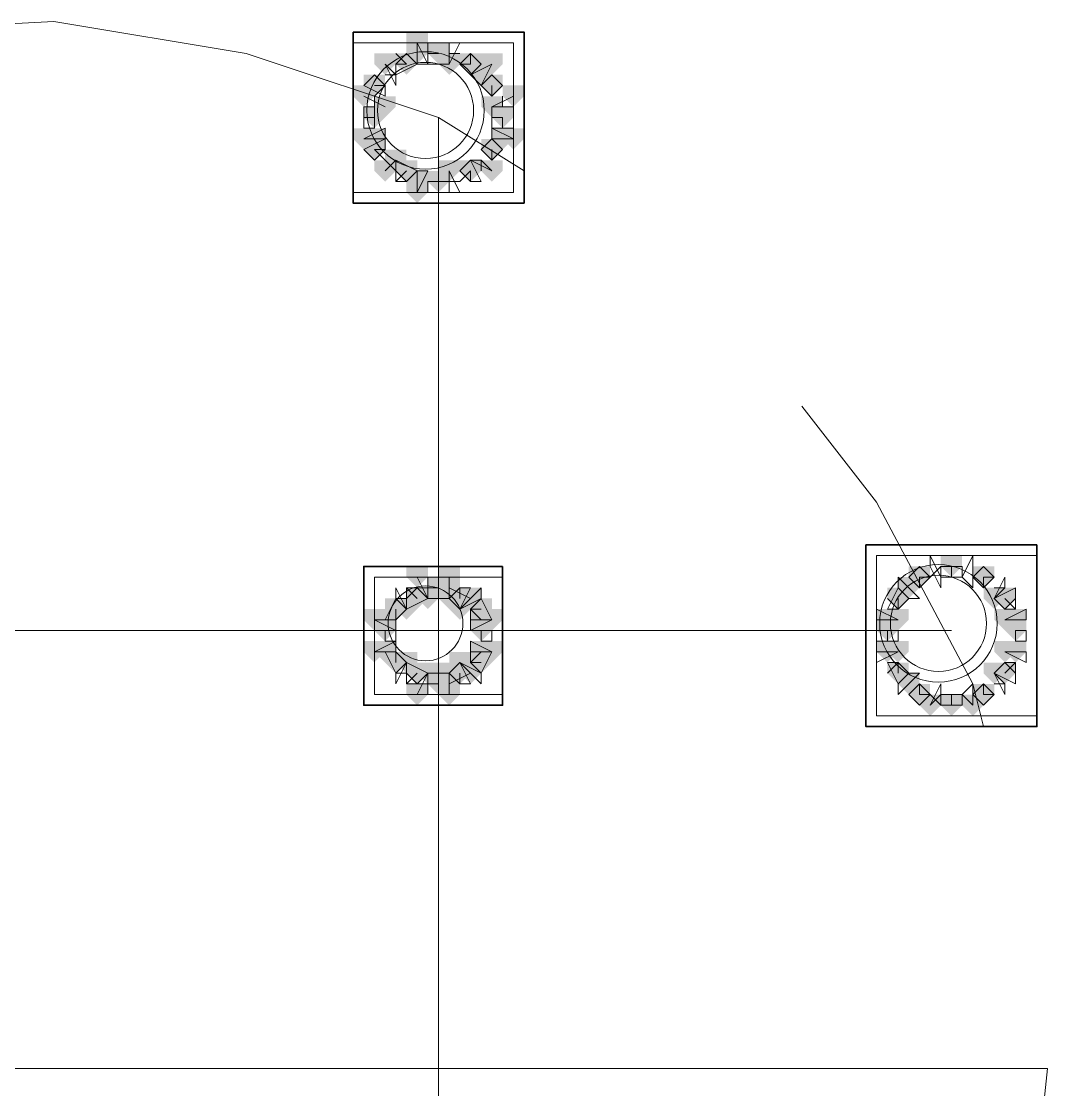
# Model space of a CAD drawing. Header units: millimetres. Extents: x 2315 to 4619, y 1334 to 1897.
# Drawn here: x 3542.16 to 3548.03, y 1554.59 to 1560.69 of the extents above; entities that cross this region are included whole.
import ezdxf

# ---------------------------------------------------------------- set-up
doc = ezdxf.new("R2010")
doc.units = ezdxf.units.MM
for name, color, linetype, true_color in [('PDF_10', 7, 'Continuous', 0x00b85c), ('PDF_AXIS', 7, 'Continuous', 0x00b85c), ('PDF_柱构件', 7, 'Continuous', 0x00b85c), ('PDF_转运站初步方案', 7, 'Continuous', 0x00b85c)]:
    doc.layers.add(name, color=color, linetype=linetype, true_color=true_color)
doc.layers.add('PDF_中心线层', color=1, linetype='Continuous')
doc.layers.add('PDF_粗实线层', color=7, linetype='Continuous')

msp = doc.modelspace()

# ---------------------------------------------------------------- hatches: boundary and pattern name
at = {"layer": 'PDF_10', "transparency": 33554559}
for points in [[(3544.5472, 1560.5703), (3544.4861, 1560.5703), (3544.4861, 1560.5093), (3544.5472, 1560.4482), (3544.6082, 1560.5093), (3544.6082, 1560.5703)], [(3544.5472, 1560.5703), (3544.4861, 1560.5703), (3544.4861, 1560.5093), (3544.5472, 1560.4482), (3544.6082, 1560.5093), (3544.6082, 1560.5703)], [(3544.5472, 1560.5703), (3544.4861, 1560.5703), (3544.4861, 1560.5093), (3544.5472, 1560.4482), (3544.6082, 1560.5093), (3544.6082, 1560.5703)], [(3544.3639, 1560.5093), (3544.3028, 1560.5093), (3544.3028, 1560.4482), (3544.3639, 1560.3871), (3544.425, 1560.4482), (3544.425, 1560.5093)], [(3544.3639, 1560.5093), (3544.3028, 1560.5093), (3544.3028, 1560.4482), (3544.3639, 1560.3871), (3544.425, 1560.4482), (3544.425, 1560.5093)], [(3544.7304, 1560.5093), (3544.6693, 1560.5093), (3544.6693, 1560.4482), (3544.7304, 1560.3871), (3544.7915, 1560.4482), (3544.7915, 1560.5093)], [(3544.7304, 1560.5093), (3544.6693, 1560.5093), (3544.6693, 1560.4482), (3544.7304, 1560.3871), (3544.7915, 1560.4482), (3544.7915, 1560.5093)], [(3544.1807, 1560.3871), (3544.1196, 1560.3871), (3544.1196, 1560.326), (3544.1807, 1560.2649), (3544.2418, 1560.326), (3544.2418, 1560.3871)], [(3544.1807, 1560.3871), (3544.1196, 1560.3871), (3544.1196, 1560.326), (3544.1807, 1560.2649), (3544.2418, 1560.326), (3544.2418, 1560.3871)], [(3544.8526, 1560.3871), (3544.7915, 1560.3871), (3544.7915, 1560.326), (3544.8526, 1560.2649), (3544.9137, 1560.326), (3544.9137, 1560.3871)], [(3544.8526, 1560.3871), (3544.7915, 1560.3871), (3544.7915, 1560.326), (3544.8526, 1560.2649), (3544.9137, 1560.326), (3544.9137, 1560.3871)], [(3544.8526, 1560.3871), (3544.7915, 1560.3871), (3544.7915, 1560.326), (3544.8526, 1560.2649), (3544.9137, 1560.326), (3544.9137, 1560.3871)], [(3544.1807, 1560.2039), (3544.1196, 1560.2039), (3544.1196, 1560.1428), (3544.1807, 1560.0817), (3544.2418, 1560.1428), (3544.2418, 1560.2039)], [(3544.1807, 1560.2039), (3544.1196, 1560.2039), (3544.1196, 1560.1428), (3544.1807, 1560.0817), (3544.2418, 1560.1428), (3544.2418, 1560.2039)], [(3544.9137, 1560.2039), (3544.8526, 1560.2039), (3544.8526, 1560.1428), (3544.9137, 1560.0817), (3544.9747, 1560.1428), (3544.9747, 1560.2039)], [(3544.9137, 1560.2039), (3544.8526, 1560.2039), (3544.8526, 1560.1428), (3544.9137, 1560.0817), (3544.9747, 1560.1428), (3544.9747, 1560.2039)], [(3544.1807, 1560.0206), (3544.1196, 1560.0206), (3544.1196, 1559.9595), (3544.1807, 1559.8985), (3544.2418, 1559.9595), (3544.2418, 1560.0206)], [(3544.1807, 1560.0206), (3544.1196, 1560.0206), (3544.1196, 1559.9595), (3544.1807, 1559.8985), (3544.2418, 1559.9595), (3544.2418, 1560.0206)], [(3544.8526, 1560.0206), (3544.7915, 1560.0206), (3544.7915, 1559.9595), (3544.8526, 1559.8985), (3544.9137, 1559.9595), (3544.9137, 1560.0206)], [(3544.8526, 1560.0206), (3544.7915, 1560.0206), (3544.7915, 1559.9595), (3544.8526, 1559.8985), (3544.9137, 1559.9595), (3544.9137, 1560.0206)], [(3544.8526, 1560.0206), (3544.7915, 1560.0206), (3544.7915, 1559.9595), (3544.8526, 1559.8985), (3544.9137, 1559.9595), (3544.9137, 1560.0206)], [(3544.3639, 1559.8985), (3544.3028, 1559.8985), (3544.3028, 1559.8374), (3544.3639, 1559.7763), (3544.425, 1559.8374), (3544.425, 1559.8985)], [(3544.3639, 1559.8985), (3544.3028, 1559.8985), (3544.3028, 1559.8374), (3544.3639, 1559.7763), (3544.425, 1559.8374), (3544.425, 1559.8985)], [(3544.7304, 1559.8985), (3544.6693, 1559.8985), (3544.6693, 1559.8374), (3544.7304, 1559.7763), (3544.7915, 1559.8374), (3544.7915, 1559.8985)], [(3544.7304, 1559.8985), (3544.6693, 1559.8985), (3544.6693, 1559.8374), (3544.7304, 1559.7763), (3544.7915, 1559.8374), (3544.7915, 1559.8985)], [(3544.5472, 1559.8374), (3544.4861, 1559.8374), (3544.4861, 1559.7763), (3544.5472, 1559.7152), (3544.6082, 1559.7763), (3544.6082, 1559.8374)], [(3544.5472, 1559.8374), (3544.4861, 1559.8374), (3544.4861, 1559.7763), (3544.5472, 1559.7152), (3544.6082, 1559.7763), (3544.6082, 1559.8374)], [(3547.4791, 1557.6385), (3547.418, 1557.6385), (3547.418, 1557.5774), (3547.4791, 1557.5163), (3547.5401, 1557.5774), (3547.5401, 1557.6385)], [(3547.4791, 1557.6385), (3547.418, 1557.6385), (3547.418, 1557.5774), (3547.4791, 1557.5163), (3547.5401, 1557.5774), (3547.5401, 1557.6385)], [(3547.2958, 1557.5774), (3547.2347, 1557.5774), (3547.2347, 1557.5163), (3547.2958, 1557.4552), (3547.3569, 1557.5163), (3547.3569, 1557.5774)], [(3547.2958, 1557.5774), (3547.2347, 1557.5774), (3547.2347, 1557.5163), (3547.2958, 1557.4552), (3547.3569, 1557.5163), (3547.3569, 1557.5774)], [(3547.6623, 1557.5774), (3547.6012, 1557.5774), (3547.6012, 1557.5163), (3547.6623, 1557.4552), (3547.7234, 1557.5163), (3547.7234, 1557.5774)], [(3547.6623, 1557.5774), (3547.6012, 1557.5774), (3547.6012, 1557.5163), (3547.6623, 1557.4552), (3547.7234, 1557.5163), (3547.7234, 1557.5774)], [(3544.5472, 1557.5163), (3544.4861, 1557.5163), (3544.4861, 1557.4552), (3544.5472, 1557.3941), (3544.6082, 1557.4552), (3544.6082, 1557.5163)], [(3544.5472, 1557.5163), (3544.4861, 1557.5163), (3544.4861, 1557.4552), (3544.5472, 1557.3941), (3544.6082, 1557.4552), (3544.6082, 1557.5163)], [(3544.5472, 1557.5163), (3544.4861, 1557.5163), (3544.4861, 1557.4552), (3544.5472, 1557.3941), (3544.6082, 1557.4552), (3544.6082, 1557.5163)], [(3544.425, 1557.4552), (3544.3639, 1557.4552), (3544.3639, 1557.3941), (3544.425, 1557.333), (3544.4861, 1557.3941), (3544.4861, 1557.4552)], [(3544.425, 1557.4552), (3544.3639, 1557.4552), (3544.3639, 1557.3941), (3544.425, 1557.333), (3544.4861, 1557.3941), (3544.4861, 1557.4552)], [(3544.6693, 1557.4552), (3544.6082, 1557.4552), (3544.6082, 1557.3941), (3544.6693, 1557.333), (3544.7304, 1557.3941), (3544.7304, 1557.4552)], [(3544.6693, 1557.4552), (3544.6082, 1557.4552), (3544.6082, 1557.3941), (3544.6693, 1557.333), (3544.7304, 1557.3941), (3544.7304, 1557.4552)], [(3547.1737, 1557.4552), (3547.1126, 1557.4552), (3547.1126, 1557.3941), (3547.1737, 1557.333), (3547.2347, 1557.3941), (3547.2347, 1557.4552)], [(3547.1737, 1557.4552), (3547.1126, 1557.4552), (3547.1126, 1557.3941), (3547.1737, 1557.333), (3547.2347, 1557.3941), (3547.2347, 1557.4552)], [(3547.7845, 1557.4552), (3547.7234, 1557.4552), (3547.7234, 1557.3941), (3547.7845, 1557.333), (3547.8455, 1557.3941), (3547.8455, 1557.4552)], [(3547.7845, 1557.4552), (3547.7234, 1557.4552), (3547.7234, 1557.3941), (3547.7845, 1557.333), (3547.8455, 1557.3941), (3547.8455, 1557.4552)], [(3544.3028, 1557.3941), (3544.2418, 1557.3941), (3544.2418, 1557.333), (3544.3028, 1557.272), (3544.3639, 1557.333), (3544.3639, 1557.3941)], [(3544.3028, 1557.3941), (3544.2418, 1557.3941), (3544.2418, 1557.333), (3544.3028, 1557.272), (3544.3639, 1557.333), (3544.3639, 1557.3941)], [(3544.3028, 1557.3941), (3544.2418, 1557.3941), (3544.2418, 1557.333), (3544.3028, 1557.272), (3544.3639, 1557.333), (3544.3639, 1557.3941)], [(3544.7915, 1557.3941), (3544.7304, 1557.3941), (3544.7304, 1557.333), (3544.7915, 1557.272), (3544.8526, 1557.333), (3544.8526, 1557.3941)], [(3544.7915, 1557.3941), (3544.7304, 1557.3941), (3544.7304, 1557.333), (3544.7915, 1557.272), (3544.8526, 1557.333), (3544.8526, 1557.3941)], [(3544.2418, 1557.272), (3544.1807, 1557.272), (3544.1807, 1557.2109), (3544.2418, 1557.1498), (3544.3028, 1557.2109), (3544.3028, 1557.272)], [(3544.2418, 1557.272), (3544.1807, 1557.272), (3544.1807, 1557.2109), (3544.2418, 1557.1498), (3544.3028, 1557.2109), (3544.3028, 1557.272)], [(3544.7915, 1557.272), (3544.7304, 1557.272), (3544.7304, 1557.2109), (3544.7915, 1557.1498), (3544.8526, 1557.2109), (3544.8526, 1557.272)], [(3544.7915, 1557.272), (3544.7304, 1557.272), (3544.7304, 1557.2109), (3544.7915, 1557.1498), (3544.8526, 1557.2109), (3544.8526, 1557.272)], [(3547.1126, 1557.272), (3547.0515, 1557.272), (3547.0515, 1557.2109), (3547.1126, 1557.1498), (3547.1737, 1557.2109), (3547.1737, 1557.272)], [(3547.1126, 1557.272), (3547.0515, 1557.272), (3547.0515, 1557.2109), (3547.1126, 1557.1498), (3547.1737, 1557.2109), (3547.1737, 1557.272)], [(3547.1126, 1557.272), (3547.0515, 1557.272), (3547.0515, 1557.2109), (3547.1126, 1557.1498), (3547.1737, 1557.2109), (3547.1737, 1557.272)], [(3547.8455, 1557.272), (3547.7845, 1557.272), (3547.7845, 1557.2109), (3547.8455, 1557.1498), (3547.9066, 1557.2109), (3547.9066, 1557.272)], [(3547.8455, 1557.272), (3547.7845, 1557.272), (3547.7845, 1557.2109), (3547.8455, 1557.1498), (3547.9066, 1557.2109), (3547.9066, 1557.272)], [(3544.3028, 1557.0887), (3544.2418, 1557.0887), (3544.2418, 1557.0276), (3544.3028, 1556.9666), (3544.3639, 1557.0276), (3544.3639, 1557.0887)], [(3544.3028, 1557.0887), (3544.2418, 1557.0887), (3544.2418, 1557.0276), (3544.3028, 1556.9666), (3544.3639, 1557.0276), (3544.3639, 1557.0887)], [(3544.3028, 1557.0887), (3544.2418, 1557.0887), (3544.2418, 1557.0276), (3544.3028, 1556.9666), (3544.3639, 1557.0276), (3544.3639, 1557.0887)], [(3544.7915, 1557.0887), (3544.7304, 1557.0887), (3544.7304, 1557.0276), (3544.7915, 1556.9666), (3544.8526, 1557.0276), (3544.8526, 1557.0887)], [(3544.7915, 1557.0887), (3544.7304, 1557.0887), (3544.7304, 1557.0276), (3544.7915, 1556.9666), (3544.8526, 1557.0276), (3544.8526, 1557.0887)], [(3544.425, 1557.0276), (3544.3639, 1557.0276), (3544.3639, 1556.9666), (3544.425, 1556.9055), (3544.4861, 1556.9666), (3544.4861, 1557.0276)], [(3544.425, 1557.0276), (3544.3639, 1557.0276), (3544.3639, 1556.9666), (3544.425, 1556.9055), (3544.4861, 1556.9666), (3544.4861, 1557.0276)], [(3544.6693, 1557.0276), (3544.6082, 1557.0276), (3544.6082, 1556.9666), (3544.6693, 1556.9055), (3544.7304, 1556.9666), (3544.7304, 1557.0276)], [(3544.6693, 1557.0276), (3544.6082, 1557.0276), (3544.6082, 1556.9666), (3544.6693, 1556.9055), (3544.7304, 1556.9666), (3544.7304, 1557.0276)], [(3547.1737, 1557.0276), (3547.1126, 1557.0276), (3547.1126, 1556.9666), (3547.1737, 1556.9055), (3547.2347, 1556.9666), (3547.2347, 1557.0276)], [(3547.1737, 1557.0276), (3547.1126, 1557.0276), (3547.1126, 1556.9666), (3547.1737, 1556.9055), (3547.2347, 1556.9666), (3547.2347, 1557.0276)], [(3547.7845, 1557.0276), (3547.7234, 1557.0276), (3547.7234, 1556.9666), (3547.7845, 1556.9055), (3547.8455, 1556.9666), (3547.8455, 1557.0276)], [(3547.7845, 1557.0276), (3547.7234, 1557.0276), (3547.7234, 1556.9666), (3547.7845, 1556.9055), (3547.8455, 1556.9666), (3547.8455, 1557.0276)], [(3544.5472, 1556.9666), (3544.4861, 1556.9666), (3544.4861, 1556.9055), (3544.5472, 1556.8444), (3544.6082, 1556.9055), (3544.6082, 1556.9666)], [(3544.5472, 1556.9666), (3544.4861, 1556.9666), (3544.4861, 1556.9055), (3544.5472, 1556.8444), (3544.6082, 1556.9055), (3544.6082, 1556.9666)], [(3544.5472, 1556.9666), (3544.4861, 1556.9666), (3544.4861, 1556.9055), (3544.5472, 1556.8444), (3544.6082, 1556.9055), (3544.6082, 1556.9666)], [(3547.2958, 1556.9055), (3547.2347, 1556.9055), (3547.2347, 1556.8444), (3547.2958, 1556.7833), (3547.3569, 1556.8444), (3547.3569, 1556.9055)], [(3547.2958, 1556.9055), (3547.2347, 1556.9055), (3547.2347, 1556.8444), (3547.2958, 1556.7833), (3547.3569, 1556.8444), (3547.3569, 1556.9055)], [(3547.6623, 1556.9055), (3547.6012, 1556.9055), (3547.6012, 1556.8444), (3547.6623, 1556.7833), (3547.7234, 1556.8444), (3547.7234, 1556.9055)], [(3547.6623, 1556.9055), (3547.6012, 1556.9055), (3547.6012, 1556.8444), (3547.6623, 1556.7833), (3547.7234, 1556.8444), (3547.7234, 1556.9055)], [(3547.4791, 1556.8444), (3547.418, 1556.8444), (3547.418, 1556.7833), (3547.4791, 1556.7222), (3547.5401, 1556.7833), (3547.5401, 1556.8444)], [(3547.4791, 1556.8444), (3547.418, 1556.8444), (3547.418, 1556.7833), (3547.4791, 1556.7222), (3547.5401, 1556.7833), (3547.5401, 1556.8444)]]:
    msp.add_hatch(color=256, dxfattribs=at).paths.add_polyline_path(points)
at = {"layer": 'PDF_柱构件', "transparency": 33554559}
for points in [[(3544.425, 1560.6314), (3544.3639, 1560.6314), (3544.3639, 1560.5703), (3544.425, 1560.5093), (3544.4861, 1560.5703), (3544.4861, 1560.6314)], [(3544.425, 1560.5703), (3544.3639, 1560.5703), (3544.3639, 1560.5093), (3544.425, 1560.4482), (3544.4861, 1560.5093), (3544.4861, 1560.5703)], [(3544.2418, 1560.5093), (3544.1807, 1560.5093), (3544.1807, 1560.4482), (3544.2418, 1560.3871), (3544.3028, 1560.4482), (3544.3028, 1560.5093)], [(3544.6082, 1560.5093), (3544.5472, 1560.5093), (3544.5472, 1560.4482), (3544.6082, 1560.3871), (3544.6693, 1560.4482), (3544.6693, 1560.5093)], [(3544.8526, 1560.5093), (3544.7915, 1560.5093), (3544.7915, 1560.4482), (3544.8526, 1560.3871), (3544.9137, 1560.4482), (3544.9137, 1560.5093)], [(3544.7915, 1560.4482), (3544.7304, 1560.4482), (3544.7304, 1560.3871), (3544.7915, 1560.326), (3544.8526, 1560.3871), (3544.8526, 1560.4482)], [(3544.1196, 1560.326), (3544.0585, 1560.326), (3544.0585, 1560.2649), (3544.1196, 1560.2039), (3544.1807, 1560.2649), (3544.1807, 1560.326)], [(3544.9747, 1560.326), (3544.9137, 1560.326), (3544.9137, 1560.2649), (3544.9747, 1560.2039), (3545.0358, 1560.2649), (3545.0358, 1560.326)], [(3544.2418, 1560.2649), (3544.1807, 1560.2649), (3544.1807, 1560.2039), (3544.2418, 1560.1428), (3544.3028, 1560.2039), (3544.3028, 1560.2649)], [(3544.8526, 1560.2649), (3544.7915, 1560.2649), (3544.7915, 1560.2039), (3544.8526, 1560.1428), (3544.9137, 1560.2039), (3544.9137, 1560.2649)], [(3544.1196, 1560.0817), (3544.0585, 1560.0817), (3544.0585, 1560.0206), (3544.1196, 1559.9595), (3544.1807, 1560.0206), (3544.1807, 1560.0817)], [(3544.1807, 1560.0817), (3544.1196, 1560.0817), (3544.1196, 1560.0206), (3544.1807, 1559.9595), (3544.2418, 1560.0206), (3544.2418, 1560.0817)], [(3544.9137, 1560.0817), (3544.8526, 1560.0817), (3544.8526, 1560.0206), (3544.9137, 1559.9595), (3544.9747, 1560.0206), (3544.9747, 1560.0817)], [(3544.9747, 1560.0817), (3544.9137, 1560.0817), (3544.9137, 1560.0206), (3544.9747, 1559.9595), (3545.0358, 1560.0206), (3545.0358, 1560.0817)], [(3544.3028, 1559.9595), (3544.2418, 1559.9595), (3544.2418, 1559.8985), (3544.3028, 1559.8374), (3544.3639, 1559.8985), (3544.3639, 1559.9595)], [(3544.2418, 1559.8985), (3544.1807, 1559.8985), (3544.1807, 1559.8374), (3544.2418, 1559.7763), (3544.3028, 1559.8374), (3544.3028, 1559.8985)], [(3544.6082, 1559.8985), (3544.5472, 1559.8985), (3544.5472, 1559.8374), (3544.6082, 1559.7763), (3544.6693, 1559.8374), (3544.6693, 1559.8985)], [(3544.8526, 1559.8985), (3544.7915, 1559.8985), (3544.7915, 1559.8374), (3544.8526, 1559.7763), (3544.9137, 1559.8374), (3544.9137, 1559.8985)], [(3544.425, 1559.8374), (3544.3639, 1559.8374), (3544.3639, 1559.7763), (3544.425, 1559.7152), (3544.4861, 1559.7763), (3544.4861, 1559.8374)], [(3544.425, 1559.7763), (3544.3639, 1559.7763), (3544.3639, 1559.7152), (3544.425, 1559.6541), (3544.4861, 1559.7152), (3544.4861, 1559.7763)], [(3544.425, 1557.5774), (3544.3639, 1557.5774), (3544.3639, 1557.5163), (3544.425, 1557.4552), (3544.4861, 1557.5163), (3544.4861, 1557.5774)], [(3544.6082, 1557.5774), (3544.5472, 1557.5774), (3544.5472, 1557.5163), (3544.6082, 1557.4552), (3544.6693, 1557.5163), (3544.6693, 1557.5774)], [(3544.6082, 1557.5163), (3544.5472, 1557.5163), (3544.5472, 1557.4552), (3544.6082, 1557.3941), (3544.6693, 1557.4552), (3544.6693, 1557.5163)], [(3547.2347, 1557.5163), (3547.1737, 1557.5163), (3547.1737, 1557.4552), (3547.2347, 1557.3941), (3547.2958, 1557.4552), (3547.2958, 1557.5163)], [(3544.4861, 1557.4552), (3544.425, 1557.4552), (3544.425, 1557.3941), (3544.4861, 1557.333), (3544.5472, 1557.3941), (3544.5472, 1557.4552)], [(3544.6082, 1557.4552), (3544.5472, 1557.4552), (3544.5472, 1557.3941), (3544.6082, 1557.333), (3544.6693, 1557.3941), (3544.6693, 1557.4552)], [(3544.7304, 1557.4552), (3544.6693, 1557.4552), (3544.6693, 1557.3941), (3544.7304, 1557.333), (3544.7915, 1557.3941), (3544.7915, 1557.4552)], [(3547.7234, 1557.4552), (3547.6623, 1557.4552), (3547.6623, 1557.3941), (3547.7234, 1557.333), (3547.7845, 1557.3941), (3547.7845, 1557.4552)], [(3544.3639, 1557.3941), (3544.3028, 1557.3941), (3544.3028, 1557.333), (3544.3639, 1557.272), (3544.425, 1557.333), (3544.425, 1557.3941)], [(3544.6693, 1557.3941), (3544.6082, 1557.3941), (3544.6082, 1557.333), (3544.6693, 1557.272), (3544.7304, 1557.333), (3544.7304, 1557.3941)], [(3544.1807, 1557.333), (3544.1196, 1557.333), (3544.1196, 1557.272), (3544.1807, 1557.2109), (3544.2418, 1557.272), (3544.2418, 1557.333)], [(3544.2418, 1557.333), (3544.1807, 1557.333), (3544.1807, 1557.272), (3544.2418, 1557.2109), (3544.3028, 1557.272), (3544.3028, 1557.333)], [(3544.7915, 1557.333), (3544.7304, 1557.333), (3544.7304, 1557.272), (3544.7915, 1557.2109), (3544.8526, 1557.272), (3544.8526, 1557.333)], [(3544.8526, 1557.333), (3544.7915, 1557.333), (3544.7915, 1557.272), (3544.8526, 1557.2109), (3544.9137, 1557.272), (3544.9137, 1557.333)], [(3547.1126, 1557.333), (3547.0515, 1557.333), (3547.0515, 1557.272), (3547.1126, 1557.2109), (3547.1737, 1557.272), (3547.1737, 1557.333)], [(3547.1737, 1557.333), (3547.1126, 1557.333), (3547.1126, 1557.272), (3547.1737, 1557.2109), (3547.2347, 1557.272), (3547.2347, 1557.333)], [(3547.7845, 1557.333), (3547.7234, 1557.333), (3547.7234, 1557.272), (3547.7845, 1557.2109), (3547.8455, 1557.272), (3547.8455, 1557.333)], [(3547.8455, 1557.333), (3547.7845, 1557.333), (3547.7845, 1557.272), (3547.8455, 1557.2109), (3547.9066, 1557.272), (3547.9066, 1557.333)], [(3544.1807, 1557.1498), (3544.1196, 1557.1498), (3544.1196, 1557.0887), (3544.1807, 1557.0276), (3544.2418, 1557.0887), (3544.2418, 1557.1498)], [(3544.2418, 1557.1498), (3544.1807, 1557.1498), (3544.1807, 1557.0887), (3544.2418, 1557.0276), (3544.3028, 1557.0887), (3544.3028, 1557.1498)], [(3544.7915, 1557.1498), (3544.7304, 1557.1498), (3544.7304, 1557.0887), (3544.7915, 1557.0276), (3544.8526, 1557.0887), (3544.8526, 1557.1498)], [(3544.8526, 1557.1498), (3544.7915, 1557.1498), (3544.7915, 1557.0887), (3544.8526, 1557.0276), (3544.9137, 1557.0887), (3544.9137, 1557.1498)], [(3547.1126, 1557.1498), (3547.0515, 1557.1498), (3547.0515, 1557.0887), (3547.1126, 1557.0276), (3547.1737, 1557.0887), (3547.1737, 1557.1498)], [(3547.1737, 1557.1498), (3547.1126, 1557.1498), (3547.1126, 1557.0887), (3547.1737, 1557.0276), (3547.2347, 1557.0887), (3547.2347, 1557.1498)], [(3547.7845, 1557.1498), (3547.7234, 1557.1498), (3547.7234, 1557.0887), (3547.7845, 1557.0276), (3547.8455, 1557.0887), (3547.8455, 1557.1498)], [(3547.8455, 1557.1498), (3547.7845, 1557.1498), (3547.7845, 1557.0887), (3547.8455, 1557.0276), (3547.9066, 1557.0887), (3547.9066, 1557.1498)], [(3544.3639, 1557.0887), (3544.3028, 1557.0887), (3544.3028, 1557.0276), (3544.3639, 1556.9666), (3544.425, 1557.0276), (3544.425, 1557.0887)], [(3544.6693, 1557.0887), (3544.6082, 1557.0887), (3544.6082, 1557.0276), (3544.6693, 1556.9666), (3544.7304, 1557.0276), (3544.7304, 1557.0887)], [(3544.4861, 1557.0276), (3544.425, 1557.0276), (3544.425, 1556.9666), (3544.4861, 1556.9055), (3544.5472, 1556.9666), (3544.5472, 1557.0276)], [(3544.6082, 1557.0276), (3544.5472, 1557.0276), (3544.5472, 1556.9666), (3544.6082, 1556.9055), (3544.6693, 1556.9666), (3544.6693, 1557.0276)], [(3544.7304, 1557.0276), (3544.6693, 1557.0276), (3544.6693, 1556.9666), (3544.7304, 1556.9055), (3544.7915, 1556.9666), (3544.7915, 1557.0276)], [(3547.7234, 1557.0276), (3547.6623, 1557.0276), (3547.6623, 1556.9666), (3547.7234, 1556.9055), (3547.7845, 1556.9666), (3547.7845, 1557.0276)], [(3544.6082, 1556.9666), (3544.5472, 1556.9666), (3544.5472, 1556.9055), (3544.6082, 1556.8444), (3544.6693, 1556.9055), (3544.6693, 1556.9666)], [(3547.2347, 1556.9666), (3547.1737, 1556.9666), (3547.1737, 1556.9055), (3547.2347, 1556.8444), (3547.2958, 1556.9055), (3547.2958, 1556.9666)], [(3544.425, 1556.9055), (3544.3639, 1556.9055), (3544.3639, 1556.8444), (3544.425, 1556.7833), (3544.4861, 1556.8444), (3544.4861, 1556.9055)], [(3544.6082, 1556.9055), (3544.5472, 1556.9055), (3544.5472, 1556.8444), (3544.6082, 1556.7833), (3544.6693, 1556.8444), (3544.6693, 1556.9055)], [(3547.3569, 1556.8444), (3547.2958, 1556.8444), (3547.2958, 1556.7833), (3547.3569, 1556.7222), (3547.418, 1556.7833), (3547.418, 1556.8444)], [(3547.6012, 1556.8444), (3547.5401, 1556.8444), (3547.5401, 1556.7833), (3547.6012, 1556.7222), (3547.6623, 1556.7833), (3547.6623, 1556.8444)]]:
    msp.add_hatch(color=256, dxfattribs=at).paths.add_polyline_path(points)
at = {"layer": 'PDF_转运站初步方案', "transparency": 33554559}
for points in [[(3544.5472, 1560.5703), (3544.4861, 1560.5703), (3544.4861, 1560.5093), (3544.5472, 1560.4482), (3544.6082, 1560.5093), (3544.6082, 1560.5703)], [(3544.5472, 1560.5703), (3544.4861, 1560.5703), (3544.4861, 1560.5093), (3544.5472, 1560.4482), (3544.6082, 1560.5093), (3544.6082, 1560.5703)], [(3544.3639, 1560.5093), (3544.3028, 1560.5093), (3544.3028, 1560.4482), (3544.3639, 1560.3871), (3544.425, 1560.4482), (3544.425, 1560.5093)], [(3544.3639, 1560.5093), (3544.3028, 1560.5093), (3544.3028, 1560.4482), (3544.3639, 1560.3871), (3544.425, 1560.4482), (3544.425, 1560.5093)], [(3544.7304, 1560.5093), (3544.6693, 1560.5093), (3544.6693, 1560.4482), (3544.7304, 1560.3871), (3544.7915, 1560.4482), (3544.7915, 1560.5093)], [(3544.7304, 1560.5093), (3544.6693, 1560.5093), (3544.6693, 1560.4482), (3544.7304, 1560.3871), (3544.7915, 1560.4482), (3544.7915, 1560.5093)], [(3544.1807, 1560.3871), (3544.1196, 1560.3871), (3544.1196, 1560.326), (3544.1807, 1560.2649), (3544.2418, 1560.326), (3544.2418, 1560.3871)], [(3544.1807, 1560.3871), (3544.1196, 1560.3871), (3544.1196, 1560.326), (3544.1807, 1560.2649), (3544.2418, 1560.326), (3544.2418, 1560.3871)], [(3544.8526, 1560.3871), (3544.7915, 1560.3871), (3544.7915, 1560.326), (3544.8526, 1560.2649), (3544.9137, 1560.326), (3544.9137, 1560.3871)], [(3544.8526, 1560.3871), (3544.7915, 1560.3871), (3544.7915, 1560.326), (3544.8526, 1560.2649), (3544.9137, 1560.326), (3544.9137, 1560.3871)], [(3544.1807, 1560.2039), (3544.1196, 1560.2039), (3544.1196, 1560.1428), (3544.1807, 1560.0817), (3544.2418, 1560.1428), (3544.2418, 1560.2039)], [(3544.1807, 1560.2039), (3544.1196, 1560.2039), (3544.1196, 1560.1428), (3544.1807, 1560.0817), (3544.2418, 1560.1428), (3544.2418, 1560.2039)], [(3544.9137, 1560.2039), (3544.8526, 1560.2039), (3544.8526, 1560.1428), (3544.9137, 1560.0817), (3544.9747, 1560.1428), (3544.9747, 1560.2039)], [(3544.9137, 1560.2039), (3544.8526, 1560.2039), (3544.8526, 1560.1428), (3544.9137, 1560.0817), (3544.9747, 1560.1428), (3544.9747, 1560.2039)], [(3544.1807, 1560.0206), (3544.1196, 1560.0206), (3544.1196, 1559.9595), (3544.1807, 1559.8985), (3544.2418, 1559.9595), (3544.2418, 1560.0206)], [(3544.1807, 1560.0206), (3544.1196, 1560.0206), (3544.1196, 1559.9595), (3544.1807, 1559.8985), (3544.2418, 1559.9595), (3544.2418, 1560.0206)], [(3544.8526, 1560.0206), (3544.7915, 1560.0206), (3544.7915, 1559.9595), (3544.8526, 1559.8985), (3544.9137, 1559.9595), (3544.9137, 1560.0206)], [(3544.8526, 1560.0206), (3544.7915, 1560.0206), (3544.7915, 1559.9595), (3544.8526, 1559.8985), (3544.9137, 1559.9595), (3544.9137, 1560.0206)], [(3544.3639, 1559.8985), (3544.3028, 1559.8985), (3544.3028, 1559.8374), (3544.3639, 1559.7763), (3544.425, 1559.8374), (3544.425, 1559.8985)], [(3544.3639, 1559.8985), (3544.3028, 1559.8985), (3544.3028, 1559.8374), (3544.3639, 1559.7763), (3544.425, 1559.8374), (3544.425, 1559.8985)], [(3544.7304, 1559.8985), (3544.6693, 1559.8985), (3544.6693, 1559.8374), (3544.7304, 1559.7763), (3544.7915, 1559.8374), (3544.7915, 1559.8985)], [(3544.7304, 1559.8985), (3544.6693, 1559.8985), (3544.6693, 1559.8374), (3544.7304, 1559.7763), (3544.7915, 1559.8374), (3544.7915, 1559.8985)], [(3544.5472, 1559.8374), (3544.4861, 1559.8374), (3544.4861, 1559.7763), (3544.5472, 1559.7152), (3544.6082, 1559.7763), (3544.6082, 1559.8374)], [(3544.5472, 1559.8374), (3544.4861, 1559.8374), (3544.4861, 1559.7763), (3544.5472, 1559.7152), (3544.6082, 1559.7763), (3544.6082, 1559.8374)], [(3547.4791, 1557.6385), (3547.418, 1557.6385), (3547.418, 1557.5774), (3547.4791, 1557.5163), (3547.5401, 1557.5774), (3547.5401, 1557.6385)], [(3547.4791, 1557.6385), (3547.418, 1557.6385), (3547.418, 1557.5774), (3547.4791, 1557.5163), (3547.5401, 1557.5774), (3547.5401, 1557.6385)], [(3547.2958, 1557.5774), (3547.2347, 1557.5774), (3547.2347, 1557.5163), (3547.2958, 1557.4552), (3547.3569, 1557.5163), (3547.3569, 1557.5774)], [(3547.2958, 1557.5774), (3547.2347, 1557.5774), (3547.2347, 1557.5163), (3547.2958, 1557.4552), (3547.3569, 1557.5163), (3547.3569, 1557.5774)], [(3547.6623, 1557.5774), (3547.6012, 1557.5774), (3547.6012, 1557.5163), (3547.6623, 1557.4552), (3547.7234, 1557.5163), (3547.7234, 1557.5774)], [(3547.6623, 1557.5774), (3547.6012, 1557.5774), (3547.6012, 1557.5163), (3547.6623, 1557.4552), (3547.7234, 1557.5163), (3547.7234, 1557.5774)], [(3544.5472, 1557.5163), (3544.4861, 1557.5163), (3544.4861, 1557.4552), (3544.5472, 1557.3941), (3544.6082, 1557.4552), (3544.6082, 1557.5163)], [(3544.5472, 1557.5163), (3544.4861, 1557.5163), (3544.4861, 1557.4552), (3544.5472, 1557.3941), (3544.6082, 1557.4552), (3544.6082, 1557.5163)], [(3544.425, 1557.4552), (3544.3639, 1557.4552), (3544.3639, 1557.3941), (3544.425, 1557.333), (3544.4861, 1557.3941), (3544.4861, 1557.4552)], [(3544.425, 1557.4552), (3544.3639, 1557.4552), (3544.3639, 1557.3941), (3544.425, 1557.333), (3544.4861, 1557.3941), (3544.4861, 1557.4552)], [(3544.6693, 1557.4552), (3544.6082, 1557.4552), (3544.6082, 1557.3941), (3544.6693, 1557.333), (3544.7304, 1557.3941), (3544.7304, 1557.4552)], [(3544.6693, 1557.4552), (3544.6082, 1557.4552), (3544.6082, 1557.3941), (3544.6693, 1557.333), (3544.7304, 1557.3941), (3544.7304, 1557.4552)], [(3547.1737, 1557.4552), (3547.1126, 1557.4552), (3547.1126, 1557.3941), (3547.1737, 1557.333), (3547.2347, 1557.3941), (3547.2347, 1557.4552)], [(3547.1737, 1557.4552), (3547.1126, 1557.4552), (3547.1126, 1557.3941), (3547.1737, 1557.333), (3547.2347, 1557.3941), (3547.2347, 1557.4552)], [(3547.7845, 1557.4552), (3547.7234, 1557.4552), (3547.7234, 1557.3941), (3547.7845, 1557.333), (3547.8455, 1557.3941), (3547.8455, 1557.4552)], [(3547.7845, 1557.4552), (3547.7234, 1557.4552), (3547.7234, 1557.3941), (3547.7845, 1557.333), (3547.8455, 1557.3941), (3547.8455, 1557.4552)], [(3544.3028, 1557.3941), (3544.2418, 1557.3941), (3544.2418, 1557.333), (3544.3028, 1557.272), (3544.3639, 1557.333), (3544.3639, 1557.3941)], [(3544.3028, 1557.3941), (3544.2418, 1557.3941), (3544.2418, 1557.333), (3544.3028, 1557.272), (3544.3639, 1557.333), (3544.3639, 1557.3941)], [(3544.7915, 1557.3941), (3544.7304, 1557.3941), (3544.7304, 1557.333), (3544.7915, 1557.272), (3544.8526, 1557.333), (3544.8526, 1557.3941)], [(3544.7915, 1557.3941), (3544.7304, 1557.3941), (3544.7304, 1557.333), (3544.7915, 1557.272), (3544.8526, 1557.333), (3544.8526, 1557.3941)], [(3544.2418, 1557.272), (3544.1807, 1557.272), (3544.1807, 1557.2109), (3544.2418, 1557.1498), (3544.3028, 1557.2109), (3544.3028, 1557.272)], [(3544.2418, 1557.272), (3544.1807, 1557.272), (3544.1807, 1557.2109), (3544.2418, 1557.1498), (3544.3028, 1557.2109), (3544.3028, 1557.272)], [(3544.7915, 1557.272), (3544.7304, 1557.272), (3544.7304, 1557.2109), (3544.7915, 1557.1498), (3544.8526, 1557.2109), (3544.8526, 1557.272)], [(3544.7915, 1557.272), (3544.7304, 1557.272), (3544.7304, 1557.2109), (3544.7915, 1557.1498), (3544.8526, 1557.2109), (3544.8526, 1557.272)], [(3547.1126, 1557.272), (3547.0515, 1557.272), (3547.0515, 1557.2109), (3547.1126, 1557.1498), (3547.1737, 1557.2109), (3547.1737, 1557.272)], [(3547.1126, 1557.272), (3547.0515, 1557.272), (3547.0515, 1557.2109), (3547.1126, 1557.1498), (3547.1737, 1557.2109), (3547.1737, 1557.272)], [(3547.8455, 1557.272), (3547.7845, 1557.272), (3547.7845, 1557.2109), (3547.8455, 1557.1498), (3547.9066, 1557.2109), (3547.9066, 1557.272)], [(3547.8455, 1557.272), (3547.7845, 1557.272), (3547.7845, 1557.2109), (3547.8455, 1557.1498), (3547.9066, 1557.2109), (3547.9066, 1557.272)], [(3544.3028, 1557.0887), (3544.2418, 1557.0887), (3544.2418, 1557.0276), (3544.3028, 1556.9666), (3544.3639, 1557.0276), (3544.3639, 1557.0887)], [(3544.3028, 1557.0887), (3544.2418, 1557.0887), (3544.2418, 1557.0276), (3544.3028, 1556.9666), (3544.3639, 1557.0276), (3544.3639, 1557.0887)], [(3544.7915, 1557.0887), (3544.7304, 1557.0887), (3544.7304, 1557.0276), (3544.7915, 1556.9666), (3544.8526, 1557.0276), (3544.8526, 1557.0887)], [(3544.7915, 1557.0887), (3544.7304, 1557.0887), (3544.7304, 1557.0276), (3544.7915, 1556.9666), (3544.8526, 1557.0276), (3544.8526, 1557.0887)], [(3544.425, 1557.0276), (3544.3639, 1557.0276), (3544.3639, 1556.9666), (3544.425, 1556.9055), (3544.4861, 1556.9666), (3544.4861, 1557.0276)], [(3544.425, 1557.0276), (3544.3639, 1557.0276), (3544.3639, 1556.9666), (3544.425, 1556.9055), (3544.4861, 1556.9666), (3544.4861, 1557.0276)], [(3544.6693, 1557.0276), (3544.6082, 1557.0276), (3544.6082, 1556.9666), (3544.6693, 1556.9055), (3544.7304, 1556.9666), (3544.7304, 1557.0276)], [(3544.6693, 1557.0276), (3544.6082, 1557.0276), (3544.6082, 1556.9666), (3544.6693, 1556.9055), (3544.7304, 1556.9666), (3544.7304, 1557.0276)], [(3547.1737, 1557.0276), (3547.1126, 1557.0276), (3547.1126, 1556.9666), (3547.1737, 1556.9055), (3547.2347, 1556.9666), (3547.2347, 1557.0276)], [(3547.1737, 1557.0276), (3547.1126, 1557.0276), (3547.1126, 1556.9666), (3547.1737, 1556.9055), (3547.2347, 1556.9666), (3547.2347, 1557.0276)], [(3547.7845, 1557.0276), (3547.7234, 1557.0276), (3547.7234, 1556.9666), (3547.7845, 1556.9055), (3547.8455, 1556.9666), (3547.8455, 1557.0276)], [(3547.7845, 1557.0276), (3547.7234, 1557.0276), (3547.7234, 1556.9666), (3547.7845, 1556.9055), (3547.8455, 1556.9666), (3547.8455, 1557.0276)], [(3544.5472, 1556.9666), (3544.4861, 1556.9666), (3544.4861, 1556.9055), (3544.5472, 1556.8444), (3544.6082, 1556.9055), (3544.6082, 1556.9666)], [(3544.5472, 1556.9666), (3544.4861, 1556.9666), (3544.4861, 1556.9055), (3544.5472, 1556.8444), (3544.6082, 1556.9055), (3544.6082, 1556.9666)], [(3547.2958, 1556.9055), (3547.2347, 1556.9055), (3547.2347, 1556.8444), (3547.2958, 1556.7833), (3547.3569, 1556.8444), (3547.3569, 1556.9055)], [(3547.2958, 1556.9055), (3547.2347, 1556.9055), (3547.2347, 1556.8444), (3547.2958, 1556.7833), (3547.3569, 1556.8444), (3547.3569, 1556.9055)], [(3547.6623, 1556.9055), (3547.6012, 1556.9055), (3547.6012, 1556.8444), (3547.6623, 1556.7833), (3547.7234, 1556.8444), (3547.7234, 1556.9055)], [(3547.6623, 1556.9055), (3547.6012, 1556.9055), (3547.6012, 1556.8444), (3547.6623, 1556.7833), (3547.7234, 1556.8444), (3547.7234, 1556.9055)], [(3547.4791, 1556.8444), (3547.418, 1556.8444), (3547.418, 1556.7833), (3547.4791, 1556.7222), (3547.5401, 1556.7833), (3547.5401, 1556.8444)], [(3547.4791, 1556.8444), (3547.418, 1556.8444), (3547.418, 1556.7833), (3547.4791, 1556.7222), (3547.5401, 1556.7833), (3547.5401, 1556.8444)]]:
    msp.add_hatch(color=256, dxfattribs=at).paths.add_polyline_path(points)

# ---------------------------------------------------------------- linework, layer by layer
at = {"layer": 'PDF_10', "lineweight": 18}
for points in [[(3544.3028, 1560.4482), (3544.3639, 1560.4482), (3544.3028, 1560.5093)], [(3544.4861, 1560.5093), (3544.5472, 1560.5093)], [(3544.6693, 1560.4482), (3544.7304, 1560.4482), (3544.7304, 1560.5093)], [(3544.1807, 1560.2649), (3544.2418, 1560.326), (3544.1807, 1560.326)], [(3544.8526, 1560.326), (3544.8526, 1560.2649)], [(3544.1807, 1560.0817), (3544.1807, 1560.1428), (3544.1196, 1560.1428)], [(3544.8526, 1560.1428), (3544.9137, 1560.1428), (3544.9137, 1560.0817)], [(3544.2418, 1559.8985), (3544.1807, 1559.9595), (3544.2418, 1559.9595)], [(3544.8526, 1559.9595), (3544.8526, 1559.8985)], [(3544.3639, 1559.7763), (3544.3028, 1559.8374)], [(3544.3639, 1559.8374), (3544.3028, 1559.7763)], [(3544.7304, 1559.7763), (3544.7304, 1559.8374), (3544.6693, 1559.7763)], [(3544.5472, 1559.7152), (3544.5472, 1559.7763), (3544.4861, 1559.7763)], [(3547.5401, 1557.5774), (3547.4791, 1557.5774), (3547.4791, 1557.5163)], [(3547.3569, 1557.5163), (3547.2958, 1557.5163), (3547.2958, 1557.4552)], [(3547.7234, 1557.5163), (3547.6623, 1557.5163), (3547.6623, 1557.4552)], [(3544.425, 1557.4552), (3544.3639, 1557.3941)], [(3544.425, 1557.3941), (3544.3639, 1557.4552)], [(3544.5472, 1557.4552), (3544.4861, 1557.4552)], [(3544.7304, 1557.3941), (3544.6082, 1557.4552)], [(3544.6693, 1557.3941), (3544.6693, 1557.4552)], [(3547.1737, 1557.3941), (3547.1737, 1557.333), (3547.1126, 1557.3941)], [(3547.8455, 1557.333), (3547.7845, 1557.3941)], [(3547.7845, 1557.333), (3547.8455, 1557.3941)], [(3544.3028, 1557.333), (3544.3028, 1557.272)], [(3544.7915, 1557.272), (3544.7304, 1557.333), (3544.7915, 1557.333)], [(3544.3028, 1557.2109), (3544.2418, 1557.2109), (3544.2418, 1557.1498)], [(3544.7915, 1557.1498), (3544.7915, 1557.2109), (3544.8526, 1557.2109)], [(3547.1126, 1557.2109), (3547.1126, 1557.1498)], [(3547.8455, 1557.1498), (3547.8455, 1557.2109), (3547.9066, 1557.2109)], [(3544.3028, 1557.0887), (3544.3028, 1557.0276)], [(3544.7915, 1557.0276), (3544.7304, 1557.0276), (3544.7915, 1557.0887)], [(3547.1126, 1556.9666), (3547.1737, 1557.0276), (3547.1737, 1556.9666)], [(3547.7845, 1556.9666), (3547.8455, 1557.0276)], [(3547.7845, 1557.0276), (3547.8455, 1556.9666)], [(3544.3639, 1556.9666), (3544.425, 1556.9055)], [(3544.425, 1556.9666), (3544.3639, 1556.9055)], [(3544.6082, 1556.9055), (3544.7304, 1556.9666)], [(3544.6693, 1556.9666), (3544.6693, 1556.9055)], [(3544.4861, 1556.9055), (3544.5472, 1556.9055)], [(3547.2958, 1556.9055), (3547.2958, 1556.8444), (3547.3569, 1556.8444)], [(3547.6623, 1556.9055), (3547.6623, 1556.8444), (3547.7234, 1556.8444)], [(3547.4791, 1556.8444), (3547.4791, 1556.7833), (3547.5401, 1556.7833)]]:
    msp.add_lwpolyline(points, dxfattribs=at)
at = {"layer": 'PDF_AXIS', "lineweight": 18}
for points in [[(3544.0585, 1560.5703), (3544.0585, 1559.7152), (3544.9747, 1559.7152), (3544.9747, 1560.5703)], [(3547.9677, 1557.6385), (3547.9677, 1556.7222), (3547.0515, 1556.7222), (3547.0515, 1557.6385)], [(3544.9137, 1557.5163), (3544.9137, 1556.8444), (3544.1807, 1556.8444), (3544.1807, 1557.5163)]]:
    msp.add_lwpolyline(points, close=True, dxfattribs=at)
at = {"layer": 'PDF_中心线层', "color": 112, "lineweight": 18, "true_color": 0x00b85c}
for points in [[(3536.0569, 1554.7066), (3536.0569, 1555.2563), (3536.3012, 1556.3557), (3536.7288, 1557.4552), (3537.3396, 1558.3714), (3538.1337, 1559.2266), (3539.0499, 1559.8985), (3540.0882, 1560.326), (3541.1877, 1560.6314), (3542.3482, 1560.6925), (3543.4477, 1560.5093), (3544.5472, 1560.1428), (3545.0358, 1559.8374)], [(3544.5472, 1549.2093), (3544.5472, 1560.1428)], [(3546.6239, 1558.4936), (3547.0515, 1557.9439), (3547.6012, 1556.9055), (3547.6623, 1556.6612)], [(3536.6066, 1557.2109), (3547.4791, 1557.2109)], [(3548.0288, 1554.7066), (3536.0569, 1554.7066), (3548.0288, 1554.7066)], [(3548.0288, 1554.7066), (3547.9066, 1553.546), (3547.6012, 1552.4466), (3547.0515, 1551.4082), (3546.3796, 1550.553), (3545.5245, 1549.8201), (3544.5472, 1549.2093), (3543.4477, 1548.8428), (3542.3482, 1548.6595), (3541.1877, 1548.7206), (3540.0882, 1549.026), (3539.0499, 1549.5147), (3538.9888, 1549.5147)]]:
    msp.add_lwpolyline(points, dxfattribs=at)
at = {"layer": 'PDF_柱构件', "lineweight": 18}
for points in [[(3544.425, 1560.5703), (3544.425, 1560.4482), (3544.4861, 1560.4482)], [(3544.4861, 1560.4482), (3544.6082, 1560.4482), (3544.6082, 1560.5703), (3544.4861, 1560.5703)], [(3544.6082, 1560.5703), (3544.6082, 1560.4482), (3544.6693, 1560.5703)], [(3544.3028, 1560.3871), (3544.425, 1560.4482), (3544.3639, 1560.5093), (3544.3028, 1560.4482)], [(3544.6693, 1560.4482), (3544.7304, 1560.3871), (3544.7915, 1560.4482), (3544.7304, 1560.5093)], [(3544.2418, 1560.4482), (3544.3028, 1560.326), (3544.3028, 1560.3871)], [(3544.8526, 1560.4482), (3544.7304, 1560.3871), (3544.7915, 1560.326)], [(3544.2418, 1560.2649), (3544.2418, 1560.326), (3544.1807, 1560.3871), (3544.1196, 1560.326)], [(3544.7915, 1560.326), (3544.8526, 1560.2649), (3544.9137, 1560.326), (3544.8526, 1560.3871)], [(3544.1196, 1560.2649), (3544.2418, 1560.2039)], [(3544.9747, 1560.2649), (3544.8526, 1560.2039)], [(3544.1807, 1560.0817), (3544.1807, 1560.2039), (3544.1196, 1560.2039), (3544.1196, 1560.0817)], [(3544.8526, 1560.2039), (3544.8526, 1560.0817), (3544.9747, 1560.0817), (3544.9747, 1560.2039)], [(3544.1196, 1560.0206), (3544.2418, 1560.0206), (3544.2418, 1560.0817)], [(3544.9747, 1560.0206), (3544.8526, 1560.0817), (3544.8526, 1560.0206)], [(3544.2418, 1559.9595), (3544.2418, 1560.0206), (3544.1196, 1559.9595), (3544.1807, 1559.8985)], [(3544.8526, 1560.0206), (3544.7915, 1559.9595), (3544.8526, 1559.8985), (3544.9137, 1559.9595)], [(3544.2418, 1559.8374), (3544.3028, 1559.8985)], [(3544.425, 1559.8374), (3544.3028, 1559.8985), (3544.3028, 1559.7763), (3544.3639, 1559.7763)], [(3544.7304, 1559.8985), (3544.6693, 1559.8374), (3544.7304, 1559.7763), (3544.7915, 1559.7763)], [(3544.8526, 1559.8374), (3544.7915, 1559.8985), (3544.7304, 1559.8985)], [(3544.425, 1559.7152), (3544.4861, 1559.8374), (3544.425, 1559.8374)], [(3544.6693, 1559.7152), (3544.6082, 1559.8374), (3544.6082, 1559.7152)], [(3544.6082, 1559.7763), (3544.4861, 1559.7763), (3544.4861, 1559.7152), (3544.6082, 1559.7152)], [(3547.3569, 1557.6385), (3547.418, 1557.5163), (3547.418, 1557.4552), (3547.3569, 1557.5774)], [(3547.3569, 1557.5163), (3547.2958, 1557.4552), (3547.2347, 1557.5163), (3547.2958, 1557.5774)], [(3547.5401, 1557.5163), (3547.418, 1557.5163), (3547.418, 1557.5774), (3547.5401, 1557.5774)], [(3547.6623, 1557.4552), (3547.6012, 1557.5163), (3547.6623, 1557.5774), (3547.7234, 1557.5163)], [(3544.425, 1557.5163), (3544.4861, 1557.3941)], [(3544.6082, 1557.3941), (3544.4861, 1557.3941), (3544.4861, 1557.5163), (3544.6082, 1557.5163)], [(3544.6082, 1557.5163), (3544.6082, 1557.3941)], [(3547.1737, 1557.5163), (3547.2958, 1557.3941), (3547.2347, 1557.3941), (3547.1737, 1557.4552)], [(3544.3028, 1557.4552), (3544.3639, 1557.333), (3544.3028, 1557.3941)], [(3544.4861, 1557.3941), (3544.3639, 1557.333), (3544.3639, 1557.4552), (3544.425, 1557.4552)], [(3544.6693, 1557.333), (3544.6082, 1557.3941), (3544.6693, 1557.4552), (3544.7304, 1557.4552)], [(3544.7915, 1557.3941), (3544.6693, 1557.333), (3544.7915, 1557.4552)], [(3547.2347, 1557.3941), (3547.1737, 1557.333), (3547.1126, 1557.333), (3547.1737, 1557.4552)], [(3547.7845, 1557.333), (3547.7234, 1557.3941), (3547.8455, 1557.4552), (3547.8455, 1557.333)], [(3544.3639, 1557.333), (3544.3028, 1557.272), (3544.2418, 1557.272), (3544.3028, 1557.3941)], [(3544.7304, 1557.272), (3544.7304, 1557.333), (3544.7915, 1557.3941), (3544.8526, 1557.272)], [(3547.0515, 1557.333), (3547.1737, 1557.272), (3547.0515, 1557.272)], [(3547.9066, 1557.272), (3547.7845, 1557.272), (3547.9066, 1557.333)], [(3544.1807, 1557.272), (3544.3028, 1557.272), (3544.3028, 1557.2109)], [(3544.8526, 1557.272), (3544.7304, 1557.2109), (3544.7304, 1557.272)], [(3544.3028, 1557.2109), (3544.3028, 1557.1498), (3544.2418, 1557.1498), (3544.2418, 1557.2109)], [(3544.7915, 1557.1498), (3544.7915, 1557.2109), (3544.8526, 1557.2109), (3544.8526, 1557.1498)], [(3547.1737, 1557.2109), (3547.1737, 1557.1498), (3547.0515, 1557.1498), (3547.0515, 1557.2109)], [(3547.8455, 1557.1498), (3547.8455, 1557.2109), (3547.9066, 1557.2109), (3547.9066, 1557.1498)], [(3544.1807, 1557.0887), (3544.3028, 1557.1498), (3544.3028, 1557.0887)], [(3544.8526, 1557.0887), (3544.7304, 1557.0887), (3544.7304, 1557.1498)], [(3544.3028, 1557.0887), (3544.3639, 1557.0276), (3544.3028, 1556.9666), (3544.2418, 1557.0887)], [(3544.7304, 1557.0276), (3544.7304, 1557.0887), (3544.8526, 1557.0887), (3544.7915, 1556.9666)], [(3547.0515, 1557.0887), (3547.1737, 1557.0887), (3547.0515, 1557.0276)], [(3547.9066, 1557.0276), (3547.7845, 1557.0887), (3547.9066, 1557.0887)], [(3544.3639, 1557.0276), (3544.4861, 1556.9666), (3544.425, 1556.9055), (3544.3639, 1556.9055)], [(3544.6082, 1556.9666), (3544.6693, 1557.0276), (3544.7304, 1556.9055), (3544.6693, 1556.9055)], [(3544.7915, 1556.9055), (3544.6693, 1557.0276), (3544.7915, 1556.9666)], [(3547.1737, 1557.0276), (3547.2347, 1556.9666), (3547.1737, 1556.9055), (3547.1126, 1557.0276)], [(3547.7234, 1556.9666), (3547.7845, 1557.0276), (3547.8455, 1557.0276), (3547.8455, 1556.9055)], [(3544.425, 1556.8444), (3544.4861, 1556.9666)], [(3544.4861, 1556.9666), (3544.6082, 1556.9666), (3544.6082, 1556.8444), (3544.4861, 1556.8444)], [(3544.6082, 1556.8444), (3544.6082, 1556.9666)], [(3547.1737, 1556.9055), (3547.2347, 1556.9666), (3547.2958, 1556.9666), (3547.1737, 1556.8444)], [(3547.7845, 1556.8444), (3547.7234, 1556.9666), (3547.7845, 1556.9055)], [(3547.2958, 1556.9055), (3547.3569, 1556.8444), (3547.2958, 1556.7833), (3547.2347, 1556.8444)], [(3547.3569, 1556.7833), (3547.418, 1556.9055), (3547.418, 1556.8444)], [(3547.6012, 1556.7833), (3547.5401, 1556.8444), (3547.6012, 1556.9055)], [(3547.6012, 1556.8444), (3547.6623, 1556.9055), (3547.7234, 1556.8444), (3547.6623, 1556.7833)], [(3547.418, 1556.8444), (3547.5401, 1556.8444), (3547.5401, 1556.7833), (3547.418, 1556.7833)]]:
    msp.add_lwpolyline(points, close=True, dxfattribs=at)
for points in [[(3544.6082, 1560.5093), (3544.6693, 1560.5093)], [(3544.2418, 1560.3871), (3544.3028, 1560.3871)], [(3544.1807, 1560.2039), (3544.1807, 1560.2649)], [(3544.9137, 1560.2649), (3544.9137, 1560.2039)], [(3544.3028, 1559.8374), (3544.2418, 1559.8985)], [(3544.7915, 1559.8985), (3544.7915, 1559.8374)], [(3544.6693, 1559.7763), (3544.6082, 1559.7763)], [(3547.6012, 1557.5774), (3547.6012, 1557.4552), (3547.5401, 1557.5163), (3547.6012, 1557.6385), (3547.6012, 1557.5774), (3547.6012, 1557.5163)], [(3547.418, 1557.5774), (3547.3569, 1557.5163)], [(3547.7845, 1557.4552), (3547.7234, 1557.3941), (3547.7845, 1557.5163), (3547.7845, 1557.4552), (3547.7234, 1557.4552)], [(3544.4861, 1557.4552), (3544.425, 1557.4552)], [(3544.3639, 1557.3941), (3544.3028, 1557.3941)], [(3544.3028, 1556.9666), (3544.3639, 1557.0276), (3544.3028, 1556.9055), (3544.3028, 1556.9666), (3544.3639, 1556.9666)], [(3544.425, 1556.9055), (3544.4861, 1556.9055)], [(3547.7234, 1556.9055), (3547.7845, 1556.9055)], [(3547.3569, 1556.8444), (3547.418, 1556.7833)], [(3547.6012, 1556.7833), (3547.6012, 1556.8444)]]:
    msp.add_lwpolyline(points, dxfattribs=at)
at = {"layer": 'PDF_粗实线层', "color": 112, "lineweight": 35, "true_color": 0x00b85c}
for points in [[(3544.0585, 1560.6314), (3544.0585, 1559.6541), (3545.0358, 1559.6541), (3545.0358, 1560.6314)], [(3547.9677, 1557.6995), (3547.9677, 1556.6612), (3546.9904, 1556.6612), (3546.9904, 1557.6995)], [(3544.9137, 1557.5774), (3544.1196, 1557.5774), (3544.1196, 1556.7833), (3544.9137, 1556.7833)]]:
    msp.add_lwpolyline(points, close=True, dxfattribs=at)
at = {"layer": 'PDF_转运站初步方案', "lineweight": 18}
for centre, radius in [((3544.4728, 1560.1834), 0.3359), ((3544.4728, 1560.1834), 0.2749), ((3547.4047, 1557.2514), 0.3359), ((3547.4047, 1557.2514), 0.2749), ((3544.4728, 1557.2514), 0.2138), ((3544.4728, 1557.2514), 0.2138)]:
    msp.add_circle(centre, radius, dxfattribs=at)

doc.saveas('drawing.dxf')
